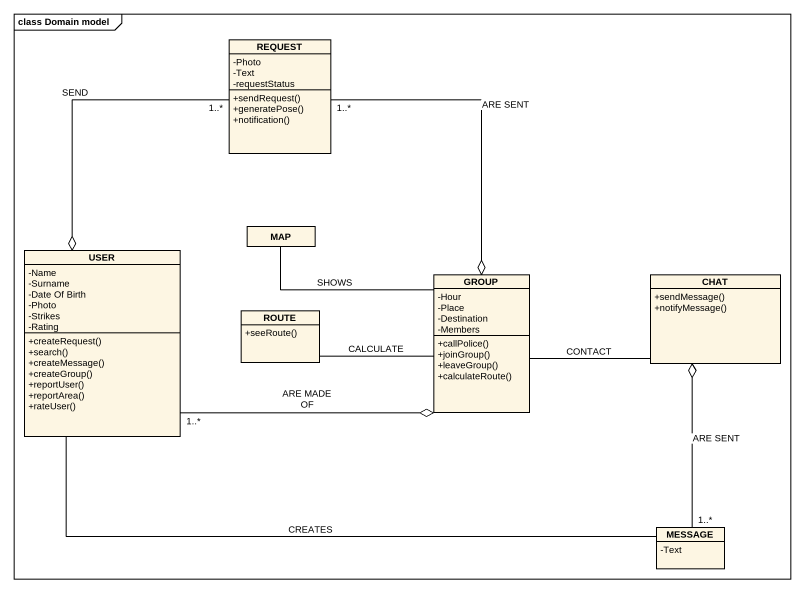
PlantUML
@startuml
mainframe class Domain model
hide circle
hide empty members
skinparam classAttributeIconSize 0
class REQUEST {
  -Photo
  -Text
  -requestStatus
  +sendRequest()
  +generatePose()
  +notification()
}
class "MAP" as MAP_
class USER {
  -Name
  -Surname
  -Date Of Birth
  -Photo
  -Strikes
  -Rating
  +createRequest()
  +search()
  +createMessage()
  +createGroup()
  +reportUser()
  +reportArea()
  +rateUser()
}
class "GROUP" as GROUP_ {
  -Hour
  -Place
  -Destination
  -Members
  +callPolice()
  +joinGroup()
  +leaveGroup()
  +calculateRoute()
}
class CHAT {
  +sendMessage()
  +notifyMessage()
}
class ROUTE {
  +seeRoute()
}
class MESSAGE {
  -Text
}
MAP_ -right- GROUP_ : SHOWS
USER o-up- "1..*" REQUEST : SEND
GROUP_ o-up- "1..*" REQUEST : ARE SENT
GROUP_ o-left- "1..*" USER : ARE MADE OF
GROUP_ -right- CHAT : CONTACT
CHAT o-- "1..*" MESSAGE : ARE SENT
ROUTE -right- GROUP_ : CALCULATE
MESSAGE -left- USER : CREATES
@enduml
